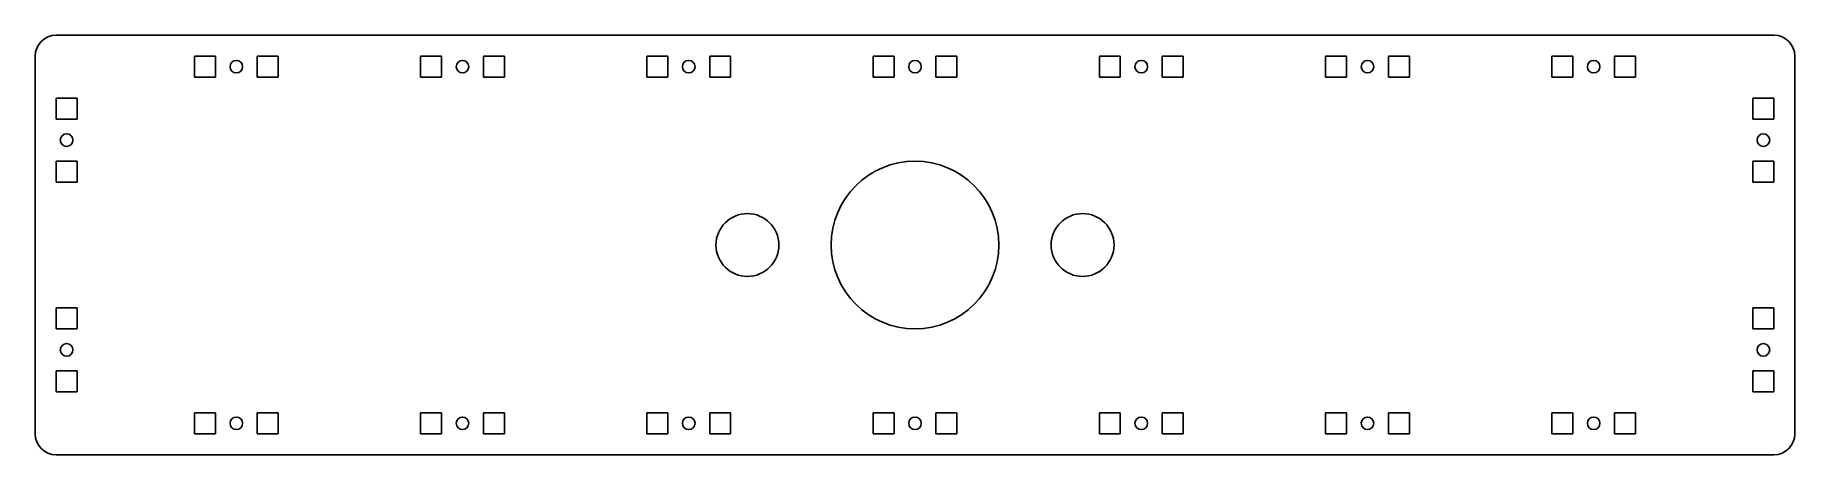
# Model space of a CAD drawing. Header units: millimetres. Extents: x -210 to 210, y -50 to 50.
import ezdxf

# ---------------------------------------------------------------- set-up
doc = ezdxf.new("R2010")
doc.units = ezdxf.units.MM

msp = doc.modelspace()

# ---------------------------------------------------------------- linework, layer by layer
at = {"color": 7, "linetype": 'Continuous', "lineweight": 25}
for p, q in [((205, 50), (-205, 50)), ((-210, 45), (-210, -45)), ((-172, 45), (-172, 40)), ((-167, 45), (-172, 45)), ((-167, 40), (-167, 45)), ((-157, 45), (-157, 40)), ((-152, 45), (-157, 45)), ((-152, 40), (-152, 45)), ((-118, 45), (-118, 40)), ((-113, 45), (-118, 45)), ((-113, 40), (-113, 45)), ((-103, 45), (-103, 40)), ((-98, 45), (-103, 45)), ((-98, 40), (-98, 45)), ((-64, 45), (-64, 40)), ((-59, 45), (-64, 45)), ((-59, 40), (-59, 45)), ((-49, 45), (-49, 40)), ((-44, 45), (-49, 45)), ((-44, 40), (-44, 45)), ((-10, 45), (-10, 40)), ((-5, 45), (-10, 45)), ((-5, 40), (-5, 45)), ((5, 45), (5, 40)), ((10, 45), (5, 45)), ((10, 40), (10, 45)), ((44, 45), (44, 40)), ((49, 45), (44, 45)), ((49, 40), (49, 45)), ((59, 45), (59, 40)), ((64, 45), (59, 45)), ((64, 40), (64, 45)), ((98, 45), (98, 40)), ((103, 45), (98, 45)), ((103, 40), (103, 45)), ((113, 45), (113, 40)), ((118, 45), (113, 45)), ((118, 40), (118, 45)), ((152, 45), (152, 40)), ((157, 45), (152, 45)), ((157, 40), (157, 45)), ((167, 45), (167, 40)), ((172, 45), (167, 45)), ((172, 40), (172, 45)), ((210, -45), (210, 45)), ((-172, 40), (-167, 40)), ((-157, 40), (-152, 40)), ((-118, 40), (-113, 40)), ((-103, 40), (-98, 40)), ((-64, 40), (-59, 40)), ((-49, 40), (-44, 40)), ((-10, 40), (-5, 40)), ((5, 40), (10, 40)), ((44, 40), (49, 40)), ((59, 40), (64, 40)), ((98, 40), (103, 40)), ((113, 40), (118, 40)), ((152, 40), (157, 40)), ((167, 40), (172, 40)), ((-205, 35), (-205, 30)), ((-200, 35), (-205, 35)), ((-200, 30), (-200, 35)), ((200, 35), (200, 30)), ((205, 35), (200, 35)), ((205, 30), (205, 35)), ((-205, 30), (-200, 30)), ((200, 30), (205, 30)), ((-200, 20), (-205, 20)), ((-205, 20), (-205, 15)), ((-200, 15), (-200, 20)), ((205, 20), (200, 20)), ((200, 20), (200, 15)), ((205, 15), (205, 20)), ((-205, 15), (-200, 15)), ((200, 15), (205, 15)), ((-205, -15), (-205, -20)), ((-200, -15), (-205, -15)), ((-200, -20), (-200, -15)), ((200, -15), (200, -20)), ((205, -15), (200, -15)), ((205, -20), (205, -15)), ((-205, -20), (-200, -20)), ((200, -20), (205, -20)), ((-200, -30), (-205, -30)), ((-205, -30), (-205, -35)), ((-200, -35), (-200, -30)), ((205, -30), (200, -30)), ((200, -30), (200, -35)), ((205, -35), (205, -30)), ((-205, -35), (-200, -35)), ((200, -35), (205, -35)), ((-172, -40), (-172, -45)), ((-167, -40), (-172, -40)), ((-167, -45), (-167, -40)), ((-157, -40), (-157, -45)), ((-152, -40), (-157, -40)), ((-152, -45), (-152, -40)), ((-118, -40), (-118, -45)), ((-113, -40), (-118, -40)), ((-113, -45), (-113, -40)), ((-103, -40), (-103, -45)), ((-98, -40), (-103, -40)), ((-98, -45), (-98, -40)), ((-64, -40), (-64, -45)), ((-59, -40), (-64, -40)), ((-59, -45), (-59, -40)), ((-49, -40), (-49, -45)), ((-44, -40), (-49, -40)), ((-44, -45), (-44, -40)), ((-10, -40), (-10, -45)), ((-5, -40), (-10, -40)), ((-5, -45), (-5, -40)), ((5, -40), (5, -45)), ((10, -40), (5, -40)), ((10, -45), (10, -40)), ((44, -40), (44, -45)), ((49, -40), (44, -40)), ((49, -45), (49, -40)), ((59, -40), (59, -45)), ((64, -40), (59, -40)), ((64, -45), (64, -40)), ((98, -40), (98, -45)), ((103, -40), (98, -40)), ((103, -45), (103, -40)), ((113, -40), (113, -45)), ((118, -40), (113, -40)), ((118, -45), (118, -40)), ((152, -40), (152, -45)), ((157, -40), (152, -40)), ((157, -45), (157, -40)), ((167, -40), (167, -45)), ((172, -40), (167, -40)), ((172, -45), (172, -40)), ((-172, -45), (-167, -45)), ((-157, -45), (-152, -45)), ((-118, -45), (-113, -45)), ((-103, -45), (-98, -45)), ((-64, -45), (-59, -45)), ((-49, -45), (-44, -45)), ((-10, -45), (-5, -45)), ((5, -45), (10, -45)), ((44, -45), (49, -45)), ((59, -45), (64, -45)), ((98, -45), (103, -45)), ((113, -45), (118, -45)), ((152, -45), (157, -45)), ((167, -45), (172, -45)), ((-205, -50), (205, -50))]:
    msp.add_line(p, q, dxfattribs=at)
for centre, radius in [((-162, 42.5), 1.5), ((-108, 42.5), 1.5), ((-54, 42.5), 1.5), ((0, 42.5), 1.5), ((54, 42.5), 1.5), ((108, 42.5), 1.5), ((162, 42.5), 1.5), ((-202.5, 25), 1.5), ((202.5, 25), 1.5), ((0, 0), 20), ((-40, 0), 7.5), ((40, 0), 7.5), ((-202.5, -25), 1.5), ((202.5, -25), 1.5), ((-162, -42.5), 1.5), ((-108, -42.5), 1.5), ((-54, -42.5), 1.5), ((0, -42.5), 1.5), ((54, -42.5), 1.5), ((108, -42.5), 1.5), ((162, -42.5), 1.5)]:
    msp.add_circle(centre, radius, dxfattribs=at)
for centre, start, end in [((-205, 45), 90, 180), ((205, 45), 0, 90), ((-205, -45), 180, 270), ((205, -45), 270, 0)]:
    msp.add_arc(centre, 5, start, end, dxfattribs=at)

doc.saveas('drawing.dxf')
